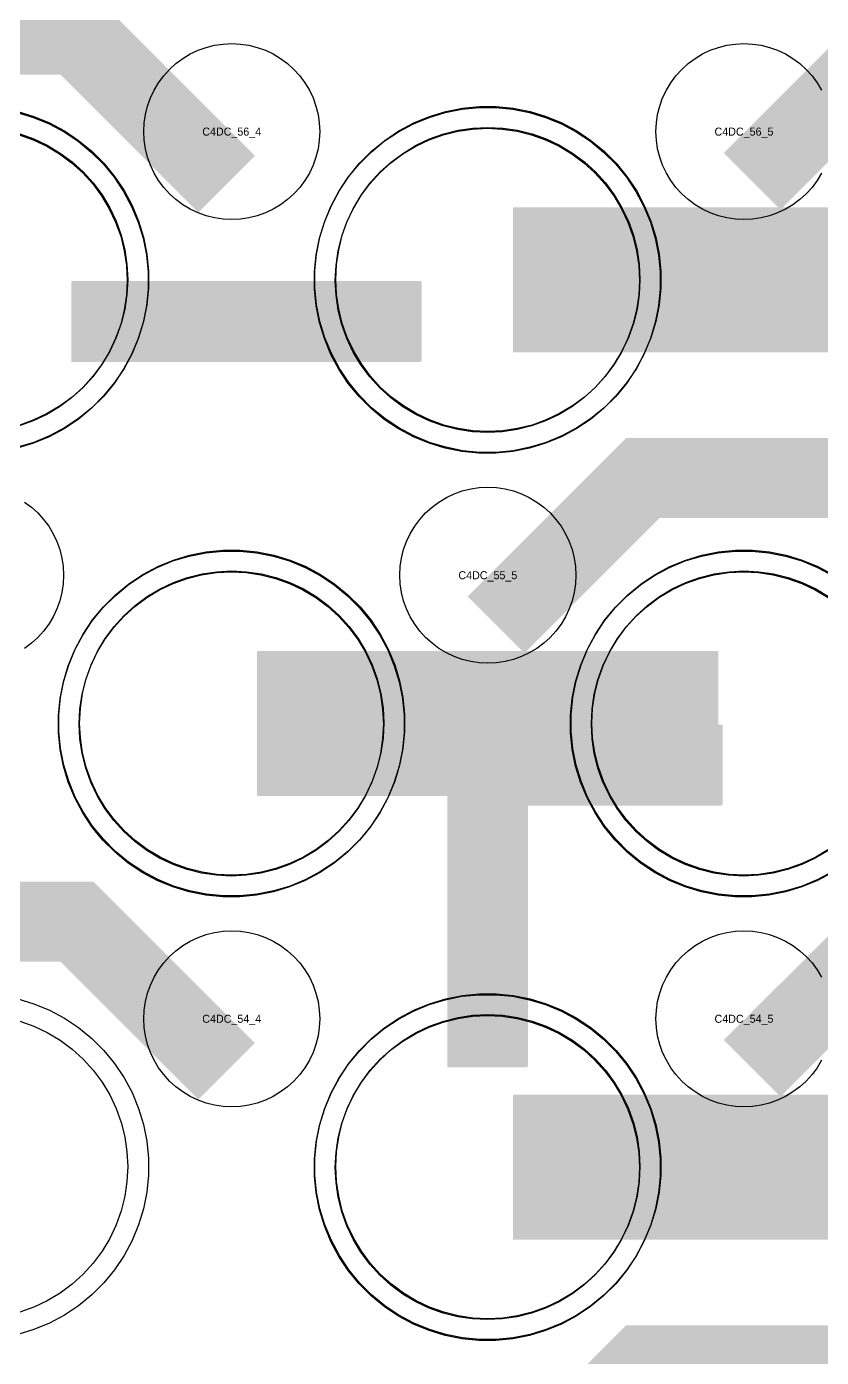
# Model space of a CAD drawing. Extents: x -11880 to 11880, y -14992 to 14992.
# Drawn here: x -10544.1 to -10295.8, y -7416.7 to -7001 of the extents above; entities that cross this region are included whole.
import ezdxf
from ezdxf.enums import TextEntityAlignment as Align

# ---------------------------------------------------------------- set-up
doc = ezdxf.new("R2010")
doc.units = 0
doc.header["$MEASUREMENT"] = 0
for name, color, linetype in [('GDS_775_DT_237', 138, 'CONTINUOUS'), ('RDL1_FS', 34, 'CONTINUOUS'), ('RDL_BS', 160, 'CONTINUOUS')]:
    doc.layers.add(name, color=color, linetype=linetype)

msp = doc.modelspace()

# ---------------------------------------------------------------- linework, layer by layer
at = {"layer": 'RDL1_FS', "color": 241, "true_color": 0xf7abae}
for points in [[(-10400.149, -7127.766), (-10404.806, -7127.537), (-10409.417, -7126.853), (-10413.94, -7125.721), (-10418.33, -7124.149), (-10422.544, -7122.157), (-10426.544, -7119.759), (-10430.289, -7116.981), (-10433.743, -7113.851), (-10436.873, -7110.397), (-10439.651, -7106.652), (-10442.049, -7102.652), (-10444.041, -7098.438), (-10445.613, -7094.048), (-10446.745, -7089.525), (-10447.429, -7084.914), (-10447.658, -7080.257), (-10447.429, -7075.6), (-10446.745, -7070.989), (-10445.613, -7066.466), (-10444.041, -7062.076), (-10442.049, -7057.862), (-10439.651, -7053.862), (-10436.873, -7050.117), (-10433.743, -7046.663), (-10430.289, -7043.533), (-10426.544, -7040.755), (-10422.544, -7038.357), (-10418.33, -7036.365), (-10413.94, -7034.793), (-10409.417, -7033.661), (-10404.806, -7032.977), (-10400.149, -7032.748), (-10395.492, -7032.977), (-10390.881, -7033.661), (-10386.358, -7034.793), (-10381.968, -7036.365), (-10377.754, -7038.357), (-10373.754, -7040.755), (-10370.009, -7043.533), (-10366.555, -7046.663), (-10363.425, -7050.117), (-10360.647, -7053.862), (-10358.249, -7057.862), (-10356.257, -7062.076), (-10354.685, -7066.466), (-10353.553, -7070.989), (-10352.869, -7075.6), (-10352.64, -7080.257), (-10352.869, -7084.914), (-10353.553, -7089.525), (-10354.685, -7094.048), (-10356.257, -7098.438), (-10358.249, -7102.652), (-10360.647, -7106.652), (-10363.425, -7110.397), (-10366.555, -7113.851), (-10370.009, -7116.981), (-10373.754, -7119.759), (-10377.754, -7122.157), (-10381.968, -7124.149), (-10386.358, -7125.721), (-10390.881, -7126.853), (-10395.492, -7127.537)], [(-10480.149, -7266.331), (-10484.806, -7266.102), (-10489.417, -7265.418), (-10493.94, -7264.286), (-10498.33, -7262.714), (-10502.544, -7260.722), (-10506.544, -7258.324), (-10510.289, -7255.546), (-10513.743, -7252.416), (-10516.873, -7248.962), (-10519.651, -7245.217), (-10522.049, -7241.217), (-10524.041, -7237.003), (-10525.613, -7232.613), (-10526.745, -7228.09), (-10527.429, -7223.479), (-10527.658, -7218.822), (-10527.429, -7214.165), (-10526.745, -7209.554), (-10525.613, -7205.031), (-10524.041, -7200.641), (-10522.049, -7196.427), (-10519.651, -7192.427), (-10516.873, -7188.682), (-10513.743, -7185.228), (-10510.289, -7182.098), (-10506.544, -7179.32), (-10502.544, -7176.922), (-10498.33, -7174.93), (-10493.94, -7173.358), (-10489.417, -7172.226), (-10484.806, -7171.542), (-10480.149, -7171.313), (-10475.492, -7171.542), (-10470.881, -7172.226), (-10466.358, -7173.358), (-10461.968, -7174.93), (-10457.754, -7176.922), (-10453.754, -7179.32), (-10450.009, -7182.098), (-10446.555, -7185.228), (-10443.425, -7188.682), (-10440.647, -7192.427), (-10438.249, -7196.427), (-10436.257, -7200.641), (-10434.685, -7205.031), (-10433.553, -7209.554), (-10432.869, -7214.165), (-10432.64, -7218.822), (-10432.869, -7223.479), (-10433.553, -7228.09), (-10434.685, -7232.613), (-10436.257, -7237.003), (-10438.249, -7241.217), (-10440.647, -7245.217), (-10443.425, -7248.962), (-10446.555, -7252.416), (-10450.009, -7255.546), (-10453.754, -7258.324), (-10457.754, -7260.722), (-10461.968, -7262.714), (-10466.358, -7264.286), (-10470.881, -7265.418), (-10475.492, -7266.102)], [(-10400.149, -7404.896), (-10404.806, -7404.667), (-10409.417, -7403.983), (-10413.94, -7402.851), (-10418.33, -7401.279), (-10422.544, -7399.287), (-10426.544, -7396.889), (-10430.289, -7394.111), (-10433.743, -7390.981), (-10436.873, -7387.527), (-10439.651, -7383.782), (-10442.049, -7379.782), (-10444.041, -7375.568), (-10445.613, -7371.178), (-10446.745, -7366.655), (-10447.429, -7362.044), (-10447.658, -7357.387), (-10447.429, -7352.73), (-10446.745, -7348.119), (-10445.613, -7343.596), (-10444.041, -7339.206), (-10442.049, -7334.992), (-10439.651, -7330.992), (-10436.873, -7327.247), (-10433.743, -7323.793), (-10430.289, -7320.663), (-10426.544, -7317.885), (-10422.544, -7315.487), (-10418.33, -7313.495), (-10413.94, -7311.923), (-10409.417, -7310.791), (-10404.806, -7310.107), (-10400.149, -7309.878), (-10395.492, -7310.107), (-10390.881, -7310.791), (-10386.358, -7311.923), (-10381.968, -7313.495), (-10377.754, -7315.487), (-10373.754, -7317.885), (-10370.009, -7320.663), (-10366.555, -7323.793), (-10363.425, -7327.247), (-10360.647, -7330.992), (-10358.249, -7334.992), (-10356.257, -7339.206), (-10354.685, -7343.596), (-10353.553, -7348.119), (-10352.869, -7352.73), (-10352.64, -7357.387), (-10352.869, -7362.044), (-10353.553, -7366.655), (-10354.685, -7371.178), (-10356.257, -7375.568), (-10358.249, -7379.782), (-10360.647, -7383.782), (-10363.425, -7387.527), (-10366.555, -7390.981), (-10370.009, -7394.111), (-10373.754, -7396.889), (-10377.754, -7399.287), (-10381.968, -7401.279), (-10386.358, -7402.851), (-10390.881, -7403.983), (-10395.492, -7404.667)]]:
    msp.add_lwpolyline(points, close=True, dxfattribs=at)
at = {"layer": 'RDL1_FS'}
for points in [[(-10400, -7127.484), (-10404.657, -7127.255), (-10409.268, -7126.571), (-10413.791, -7125.439), (-10418.181, -7123.867), (-10422.395, -7121.875), (-10426.395, -7119.477), (-10430.14, -7116.699), (-10433.594, -7113.569), (-10436.724, -7110.115), (-10439.502, -7106.37), (-10441.9, -7102.37), (-10443.892, -7098.156), (-10445.464, -7093.766), (-10446.596, -7089.243), (-10447.28, -7084.632), (-10447.509, -7079.975), (-10447.28, -7075.318), (-10446.596, -7070.707), (-10445.464, -7066.184), (-10443.892, -7061.794), (-10441.9, -7057.58), (-10439.502, -7053.58), (-10436.724, -7049.835), (-10433.594, -7046.381), (-10430.14, -7043.251), (-10426.395, -7040.473), (-10422.395, -7038.075), (-10418.181, -7036.083), (-10413.791, -7034.511), (-10409.268, -7033.379), (-10404.657, -7032.695), (-10400, -7032.466), (-10395.343, -7032.695), (-10390.732, -7033.379), (-10386.209, -7034.511), (-10381.819, -7036.083), (-10377.605, -7038.075), (-10373.605, -7040.473), (-10369.86, -7043.251), (-10366.406, -7046.381), (-10363.276, -7049.835), (-10360.498, -7053.58), (-10358.1, -7057.58), (-10356.108, -7061.794), (-10354.536, -7066.184), (-10353.404, -7070.707), (-10352.72, -7075.318), (-10352.491, -7079.975), (-10352.72, -7084.632), (-10353.404, -7089.243), (-10354.536, -7093.766), (-10356.108, -7098.156), (-10358.1, -7102.37), (-10360.498, -7106.37), (-10363.276, -7110.115), (-10366.406, -7113.569), (-10369.86, -7116.699), (-10373.605, -7119.477), (-10377.605, -7121.875), (-10381.819, -7123.867), (-10386.209, -7125.439), (-10390.732, -7126.571), (-10395.343, -7127.255)], [(-10480, -7266.049), (-10484.657, -7265.82), (-10489.268, -7265.136), (-10493.791, -7264.004), (-10498.181, -7262.432), (-10502.395, -7260.44), (-10506.395, -7258.042), (-10510.14, -7255.264), (-10513.594, -7252.134), (-10516.724, -7248.68), (-10519.502, -7244.935), (-10521.9, -7240.935), (-10523.892, -7236.721), (-10525.464, -7232.331), (-10526.596, -7227.808), (-10527.28, -7223.197), (-10527.509, -7218.54), (-10527.28, -7213.883), (-10526.596, -7209.272), (-10525.464, -7204.749), (-10523.892, -7200.359), (-10521.9, -7196.145), (-10519.502, -7192.145), (-10516.724, -7188.4), (-10513.594, -7184.946), (-10510.14, -7181.816), (-10506.395, -7179.038), (-10502.395, -7176.64), (-10498.181, -7174.648), (-10493.791, -7173.076), (-10489.268, -7171.944), (-10484.657, -7171.26), (-10480, -7171.031), (-10475.343, -7171.26), (-10470.732, -7171.944), (-10466.209, -7173.076), (-10461.819, -7174.648), (-10457.605, -7176.64), (-10453.605, -7179.038), (-10449.86, -7181.816), (-10446.406, -7184.946), (-10443.276, -7188.4), (-10440.498, -7192.145), (-10438.1, -7196.145), (-10436.108, -7200.359), (-10434.536, -7204.749), (-10433.404, -7209.272), (-10432.72, -7213.883), (-10432.491, -7218.54), (-10432.72, -7223.197), (-10433.404, -7227.808), (-10434.536, -7232.331), (-10436.108, -7236.721), (-10438.1, -7240.935), (-10440.498, -7244.935), (-10443.276, -7248.68), (-10446.406, -7252.134), (-10449.86, -7255.264), (-10453.605, -7258.042), (-10457.605, -7260.44), (-10461.819, -7262.432), (-10466.209, -7264.004), (-10470.732, -7265.136), (-10475.343, -7265.82)], [(-10400, -7404.614), (-10404.657, -7404.385), (-10409.268, -7403.701), (-10413.791, -7402.569), (-10418.181, -7400.997), (-10422.395, -7399.005), (-10426.395, -7396.607), (-10430.14, -7393.829), (-10433.594, -7390.699), (-10436.724, -7387.245), (-10439.502, -7383.5), (-10441.9, -7379.5), (-10443.892, -7375.286), (-10445.464, -7370.896), (-10446.596, -7366.373), (-10447.28, -7361.762), (-10447.509, -7357.105), (-10447.28, -7352.448), (-10446.596, -7347.837), (-10445.464, -7343.314), (-10443.892, -7338.924), (-10441.9, -7334.71), (-10439.502, -7330.71), (-10436.724, -7326.965), (-10433.594, -7323.511), (-10430.14, -7320.381), (-10426.395, -7317.603), (-10422.395, -7315.205), (-10418.181, -7313.213), (-10413.791, -7311.641), (-10409.268, -7310.509), (-10404.657, -7309.825), (-10400, -7309.596), (-10395.343, -7309.825), (-10390.732, -7310.509), (-10386.209, -7311.641), (-10381.819, -7313.213), (-10377.605, -7315.205), (-10373.605, -7317.603), (-10369.86, -7320.381), (-10366.406, -7323.511), (-10363.276, -7326.965), (-10360.498, -7330.71), (-10358.1, -7334.71), (-10356.108, -7338.924), (-10354.536, -7343.314), (-10353.404, -7347.837), (-10352.72, -7352.448), (-10352.491, -7357.105), (-10352.72, -7361.762), (-10353.404, -7366.373), (-10354.536, -7370.896), (-10356.108, -7375.286), (-10358.1, -7379.5), (-10360.498, -7383.5), (-10363.276, -7387.245), (-10366.406, -7390.699), (-10369.86, -7393.829), (-10373.605, -7396.607), (-10377.605, -7399.005), (-10381.819, -7400.997), (-10386.209, -7402.569), (-10390.732, -7403.701), (-10395.343, -7404.385)]]:
    msp.add_lwpolyline(points, close=True, dxfattribs=at)
at = {"layer": 'RDL1_FS', "color": 241, "true_color": 0xf7abae}
for points in [[(-10546.358, -7034.793), (-10541.968, -7036.365), (-10537.754, -7038.357), (-10533.754, -7040.755), (-10530.009, -7043.533), (-10526.555, -7046.663), (-10523.425, -7050.117), (-10520.647, -7053.862), (-10518.249, -7057.862), (-10516.257, -7062.076), (-10514.685, -7066.466), (-10513.553, -7070.989), (-10512.869, -7075.6), (-10512.64, -7080.257), (-10512.869, -7084.914), (-10513.553, -7089.525), (-10514.685, -7094.048), (-10516.257, -7098.438), (-10518.249, -7102.652), (-10520.647, -7106.652), (-10523.425, -7110.397), (-10526.555, -7113.851), (-10530.009, -7116.981), (-10533.754, -7119.759), (-10537.754, -7122.157), (-10541.968, -7124.149), (-10546.358, -7125.721)], [(-10293.754, -7258.324), (-10297.754, -7260.722), (-10301.968, -7262.714), (-10306.358, -7264.286), (-10310.881, -7265.418), (-10315.492, -7266.102), (-10320.149, -7266.331), (-10324.806, -7266.102), (-10329.417, -7265.418), (-10333.94, -7264.286), (-10338.33, -7262.714), (-10342.544, -7260.722), (-10346.544, -7258.324), (-10350.289, -7255.546), (-10353.743, -7252.416), (-10356.873, -7248.962), (-10359.651, -7245.217), (-10362.049, -7241.217), (-10364.041, -7237.003), (-10365.613, -7232.613), (-10366.745, -7228.09), (-10367.429, -7223.479), (-10367.658, -7218.822), (-10367.429, -7214.165), (-10366.745, -7209.554), (-10365.613, -7205.031), (-10364.041, -7200.641), (-10362.049, -7196.427), (-10359.651, -7192.427), (-10356.873, -7188.682), (-10353.743, -7185.228), (-10350.289, -7182.098), (-10346.544, -7179.32), (-10342.544, -7176.922), (-10338.33, -7174.93), (-10333.94, -7173.358), (-10329.417, -7172.226), (-10324.806, -7171.542), (-10320.149, -7171.313), (-10315.492, -7171.542), (-10310.881, -7172.226), (-10306.358, -7173.358), (-10301.968, -7174.93), (-10297.754, -7176.922), (-10293.754, -7179.32)]]:
    msp.add_lwpolyline(points, dxfattribs=at)
at = {"layer": 'RDL1_FS'}
for points in [[(-10546.209, -7034.511), (-10541.819, -7036.083), (-10537.605, -7038.075), (-10533.605, -7040.473), (-10529.86, -7043.251), (-10526.406, -7046.381), (-10523.276, -7049.835), (-10520.498, -7053.58), (-10518.1, -7057.58), (-10516.108, -7061.794), (-10514.536, -7066.184), (-10513.404, -7070.707), (-10512.72, -7075.318), (-10512.491, -7079.975), (-10512.72, -7084.632), (-10513.404, -7089.243), (-10514.536, -7093.766), (-10516.108, -7098.156), (-10518.1, -7102.37), (-10520.498, -7106.37), (-10523.276, -7110.115), (-10526.406, -7113.569), (-10529.86, -7116.699), (-10533.605, -7119.477), (-10537.605, -7121.875), (-10541.819, -7123.867), (-10546.209, -7125.439)], [(-10293.605, -7258.042), (-10297.605, -7260.44), (-10301.819, -7262.432), (-10306.209, -7264.004), (-10310.732, -7265.136), (-10315.343, -7265.82), (-10320, -7266.049), (-10324.657, -7265.82), (-10329.268, -7265.136), (-10333.791, -7264.004), (-10338.181, -7262.432), (-10342.395, -7260.44), (-10346.395, -7258.042), (-10350.14, -7255.264), (-10353.594, -7252.134), (-10356.724, -7248.68), (-10359.502, -7244.935), (-10361.9, -7240.935), (-10363.892, -7236.721), (-10365.464, -7232.331), (-10366.596, -7227.808), (-10367.28, -7223.197), (-10367.509, -7218.54), (-10367.28, -7213.883), (-10366.596, -7209.272), (-10365.464, -7204.749), (-10363.892, -7200.359), (-10361.9, -7196.145), (-10359.502, -7192.145), (-10356.724, -7188.4), (-10353.594, -7184.946), (-10350.14, -7181.816), (-10346.395, -7179.038), (-10342.395, -7176.64), (-10338.181, -7174.648), (-10333.791, -7173.076), (-10329.268, -7171.944), (-10324.657, -7171.26), (-10320, -7171.031), (-10315.343, -7171.26), (-10310.732, -7171.944), (-10306.209, -7173.076), (-10301.819, -7174.648), (-10297.605, -7176.64), (-10293.605, -7179.038)], [(-10546.209, -7311.641), (-10541.819, -7313.213), (-10537.605, -7315.205), (-10533.605, -7317.603), (-10529.86, -7320.381), (-10526.406, -7323.511), (-10523.276, -7326.965), (-10520.498, -7330.71), (-10518.1, -7334.71), (-10516.108, -7338.924), (-10514.536, -7343.314), (-10513.404, -7347.837), (-10512.72, -7352.448), (-10512.491, -7357.105), (-10512.72, -7361.762), (-10513.404, -7366.373), (-10514.536, -7370.896), (-10516.108, -7375.286), (-10518.1, -7379.5), (-10520.498, -7383.5), (-10523.276, -7387.245), (-10526.406, -7390.699), (-10529.86, -7393.829), (-10533.605, -7396.607), (-10537.605, -7399.005), (-10541.819, -7400.997), (-10546.209, -7402.569)]]:
    msp.add_lwpolyline(points, dxfattribs=at)
at = {"layer": 'RDL1_FS', "color": 241, "true_color": 0xf7abae}
for points in [[(-10392.147, -7080.257, 45, 45, 0), (-10320.147, -7080.257, 45, 45, 0)], [(-10320.147, -7080.257, 45, 45, 0), (-10248.147, -7080.257, 45, 45, 0)], [(-10472.147, -7218.822, 45, 45, 0), (-10400.147, -7218.822, 45, 45, 0)], [(-10400.147, -7218.822, 45, 45, 0), (-10328.147, -7218.822, 45, 45, 0)], [(-10392.147, -7357.387, 45, 45, 0), (-10320.147, -7357.387, 45, 45, 0)], [(-10320.147, -7357.387, 45, 45, 0), (-10248.147, -7357.387, 45, 45, 0)]]:
    msp.add_lwpolyline(points, format="xyseb", dxfattribs=at)
at = {"layer": 'RDL1_FS'}
for points in [[(-10391.998, -7079.975, 45, 45, 0), (-10319.998, -7079.975, 45, 45, 0)], [(-10319.998, -7079.975, 45, 45, 0), (-10247.998, -7079.975, 45, 45, 0)], [(-10471.998, -7218.54, 45, 45, 0), (-10399.998, -7218.54, 45, 45, 0)], [(-10399.998, -7218.54, 45, 45, 0), (-10327.998, -7218.54, 45, 45, 0)], [(-10391.998, -7357.105, 45, 45, 0), (-10319.998, -7357.105, 45, 45, 0)], [(-10319.998, -7357.105, 45, 45, 0), (-10247.998, -7357.105, 45, 45, 0)]]:
    msp.add_lwpolyline(points, format="xyseb", dxfattribs=at)
at = {"layer": 'RDL_BS'}
for points in [[(-10481.599, -7050.188, 25, 25, 0), (-10528.313, -7003.474, 25, 25, 0), (-10558.071, -7003.474, 25, 25, 0)], [(-10317.438, -7049.289, 25, 25, 0), (-10271.623, -7003.474, 25, 25, 0), (-10238.07, -7003.474, 25, 25, 0)], [(-10529.984, -7092.988, 25, 25, 0), (-10420.719, -7092.988, 25, 25, 0)], [(-10397.438, -7187.854, 25, 25, 0), (-10351.623, -7142.039, 25, 25, 0), (-10318.07, -7142.039, 25, 25, 0)], [(-10241.599, -7188.753, 25, 25, 0), (-10288.313, -7142.039, 25, 25, 0), (-10318.071, -7142.039, 25, 25, 0)], [(-10400, -7325.79, 25, 25, 0), (-10400, -7219.013, 25, 25, 0)], [(-10400, -7325.79, 25, 25, 0), (-10400, -7219.013, 25, 25, 0)], [(-10412.5, -7231.513, 25, 25, 0), (-10347.833, -7231.513, 25, 25, 0)], [(-10412.5, -7231.513, 25, 25, 0), (-10326.667, -7231.513, 25, 25, 0)], [(-10289.984, -7231.553, 25, 25, 0), (-10180.719, -7231.553, 25, 25, 0)], [(-10481.599, -7327.318, 25, 25, 0), (-10528.313, -7280.604, 25, 25, 0), (-10558.071, -7280.604, 25, 25, 0)], [(-10317.438, -7326.419, 25, 25, 0), (-10271.623, -7280.604, 25, 25, 0), (-10238.07, -7280.604, 25, 25, 0)], [(-10397.438, -7464.984, 25, 25, 0), (-10351.623, -7419.169, 25, 25, 0), (-10318.07, -7419.169, 25, 25, 0)], [(-10241.599, -7465.883, 25, 25, 0), (-10288.313, -7419.169, 25, 25, 0), (-10318.071, -7419.169, 25, 25, 0)]]:
    msp.add_lwpolyline(points, format="xyseb", dxfattribs=at)
for points in [[(-10480, -7061.281), (-10482.693, -7061.149), (-10485.365, -7060.753), (-10487.984, -7060.096), (-10490.519, -7059.189), (-10492.956, -7058.037), (-10495.28, -7056.644), (-10497.443, -7055.041), (-10499.442, -7053.229), (-10501.254, -7051.23), (-10502.857, -7049.067), (-10504.25, -7046.743), (-10505.402, -7044.306), (-10506.309, -7041.771), (-10506.966, -7039.152), (-10507.362, -7036.48), (-10507.494, -7033.787), (-10507.362, -7031.094), (-10506.966, -7028.422), (-10506.309, -7025.803), (-10505.402, -7023.268), (-10504.25, -7020.831), (-10502.857, -7018.507), (-10501.254, -7016.344), (-10499.442, -7014.345), (-10497.443, -7012.533), (-10495.28, -7010.93), (-10492.956, -7009.537), (-10490.519, -7008.385), (-10487.984, -7007.478), (-10485.365, -7006.821), (-10482.693, -7006.425), (-10480, -7006.293), (-10477.307, -7006.425), (-10474.635, -7006.821), (-10472.016, -7007.478), (-10469.481, -7008.385), (-10467.044, -7009.537), (-10464.72, -7010.93), (-10462.557, -7012.533), (-10460.558, -7014.345), (-10458.746, -7016.344), (-10457.143, -7018.507), (-10455.75, -7020.831), (-10454.598, -7023.268), (-10453.691, -7025.803), (-10453.034, -7028.422), (-10452.638, -7031.094), (-10452.506, -7033.787), (-10452.638, -7036.48), (-10453.034, -7039.152), (-10453.691, -7041.771), (-10454.598, -7044.306), (-10455.75, -7046.743), (-10457.143, -7049.067), (-10458.746, -7051.23), (-10460.558, -7053.229), (-10462.557, -7055.041), (-10464.72, -7056.644), (-10467.044, -7058.037), (-10469.481, -7059.189), (-10472.016, -7060.096), (-10474.635, -7060.753), (-10477.307, -7061.149)], [(-10402.644, -7133.975), (-10407.938, -7133.458), (-10413.165, -7132.412), (-10418.205, -7130.881), (-10423.115, -7128.85), (-10427.777, -7126.358), (-10432.191, -7123.411), (-10436.292, -7120.049), (-10440.074, -7116.267), (-10443.436, -7112.166), (-10446.383, -7107.752), (-10448.875, -7103.09), (-10450.906, -7098.18), (-10452.437, -7093.14), (-10453.483, -7087.913), (-10454, -7082.619), (-10454, -7077.331), (-10453.483, -7072.037), (-10452.437, -7066.81), (-10450.906, -7061.77), (-10448.875, -7056.86), (-10446.383, -7052.198), (-10443.436, -7047.784), (-10440.074, -7043.683), (-10436.292, -7039.901), (-10432.191, -7036.539), (-10427.777, -7033.592), (-10423.115, -7031.1), (-10418.205, -7029.069), (-10413.165, -7027.538), (-10407.938, -7026.492), (-10402.644, -7025.975), (-10397.356, -7025.975), (-10392.062, -7026.492), (-10386.835, -7027.538), (-10381.795, -7029.069), (-10376.885, -7031.1), (-10372.223, -7033.592), (-10367.809, -7036.539), (-10363.708, -7039.901), (-10359.926, -7043.683), (-10356.564, -7047.784), (-10353.617, -7052.198), (-10351.125, -7056.86), (-10349.094, -7061.77), (-10347.563, -7066.81), (-10346.517, -7072.037), (-10346, -7077.331), (-10346, -7082.619), (-10346.517, -7087.913), (-10347.563, -7093.14), (-10349.094, -7098.18), (-10351.125, -7103.09), (-10353.617, -7107.752), (-10356.564, -7112.166), (-10359.926, -7116.267), (-10363.708, -7120.049), (-10367.809, -7123.411), (-10372.223, -7126.358), (-10376.885, -7128.85), (-10381.795, -7130.881), (-10386.835, -7132.412), (-10392.062, -7133.458), (-10397.356, -7133.975)], [(-10400, -7199.846), (-10402.693, -7199.714), (-10405.365, -7199.318), (-10407.984, -7198.661), (-10410.519, -7197.754), (-10412.956, -7196.602), (-10415.28, -7195.209), (-10417.443, -7193.606), (-10419.442, -7191.794), (-10421.254, -7189.795), (-10422.857, -7187.632), (-10424.25, -7185.308), (-10425.402, -7182.871), (-10426.309, -7180.336), (-10426.966, -7177.717), (-10427.362, -7175.045), (-10427.494, -7172.352), (-10427.362, -7169.659), (-10426.966, -7166.987), (-10426.309, -7164.368), (-10425.402, -7161.833), (-10424.25, -7159.396), (-10422.857, -7157.072), (-10421.254, -7154.909), (-10419.442, -7152.91), (-10417.443, -7151.098), (-10415.28, -7149.495), (-10412.956, -7148.102), (-10410.519, -7146.95), (-10407.984, -7146.043), (-10405.365, -7145.386), (-10402.693, -7144.99), (-10400, -7144.858), (-10397.307, -7144.99), (-10394.635, -7145.386), (-10392.016, -7146.043), (-10389.481, -7146.95), (-10387.044, -7148.102), (-10384.72, -7149.495), (-10382.557, -7151.098), (-10380.558, -7152.91), (-10378.746, -7154.909), (-10377.143, -7157.072), (-10375.75, -7159.396), (-10374.598, -7161.833), (-10373.691, -7164.368), (-10373.034, -7166.987), (-10372.638, -7169.659), (-10372.506, -7172.352), (-10372.638, -7175.045), (-10373.034, -7177.717), (-10373.691, -7180.336), (-10374.598, -7182.871), (-10375.75, -7185.308), (-10377.143, -7187.632), (-10378.746, -7189.795), (-10380.558, -7191.794), (-10382.557, -7193.606), (-10384.72, -7195.209), (-10387.044, -7196.602), (-10389.481, -7197.754), (-10392.016, -7198.661), (-10394.635, -7199.318), (-10397.307, -7199.714)], [(-10482.644, -7272.54), (-10487.938, -7272.023), (-10493.165, -7270.977), (-10498.205, -7269.446), (-10503.115, -7267.415), (-10507.777, -7264.923), (-10512.191, -7261.976), (-10516.292, -7258.614), (-10520.074, -7254.832), (-10523.436, -7250.731), (-10526.383, -7246.317), (-10528.875, -7241.655), (-10530.906, -7236.745), (-10532.437, -7231.705), (-10533.483, -7226.478), (-10534, -7221.184), (-10534, -7215.896), (-10533.483, -7210.602), (-10532.437, -7205.375), (-10530.906, -7200.335), (-10528.875, -7195.425), (-10526.383, -7190.763), (-10523.436, -7186.349), (-10520.074, -7182.248), (-10516.292, -7178.466), (-10512.191, -7175.104), (-10507.777, -7172.157), (-10503.115, -7169.665), (-10498.205, -7167.634), (-10493.165, -7166.103), (-10487.938, -7165.057), (-10482.644, -7164.54), (-10477.356, -7164.54), (-10472.062, -7165.057), (-10466.835, -7166.103), (-10461.795, -7167.634), (-10456.885, -7169.665), (-10452.223, -7172.157), (-10447.809, -7175.104), (-10443.708, -7178.466), (-10439.926, -7182.248), (-10436.564, -7186.349), (-10433.617, -7190.763), (-10431.125, -7195.425), (-10429.094, -7200.335), (-10427.563, -7205.375), (-10426.517, -7210.602), (-10426, -7215.896), (-10426, -7221.184), (-10426.517, -7226.478), (-10427.563, -7231.705), (-10429.094, -7236.745), (-10431.125, -7241.655), (-10433.617, -7246.317), (-10436.564, -7250.731), (-10439.926, -7254.832), (-10443.708, -7258.614), (-10447.809, -7261.976), (-10452.223, -7264.923), (-10456.885, -7267.415), (-10461.795, -7269.446), (-10466.835, -7270.977), (-10472.062, -7272.023), (-10477.356, -7272.54)], [(-10480, -7338.411), (-10482.693, -7338.279), (-10485.365, -7337.883), (-10487.984, -7337.226), (-10490.519, -7336.319), (-10492.956, -7335.167), (-10495.28, -7333.774), (-10497.443, -7332.171), (-10499.442, -7330.359), (-10501.254, -7328.36), (-10502.857, -7326.197), (-10504.25, -7323.873), (-10505.402, -7321.436), (-10506.309, -7318.901), (-10506.966, -7316.282), (-10507.362, -7313.61), (-10507.494, -7310.917), (-10507.362, -7308.224), (-10506.966, -7305.552), (-10506.309, -7302.933), (-10505.402, -7300.398), (-10504.25, -7297.961), (-10502.857, -7295.637), (-10501.254, -7293.474), (-10499.442, -7291.475), (-10497.443, -7289.663), (-10495.28, -7288.06), (-10492.956, -7286.667), (-10490.519, -7285.515), (-10487.984, -7284.608), (-10485.365, -7283.951), (-10482.693, -7283.555), (-10480, -7283.423), (-10477.307, -7283.555), (-10474.635, -7283.951), (-10472.016, -7284.608), (-10469.481, -7285.515), (-10467.044, -7286.667), (-10464.72, -7288.06), (-10462.557, -7289.663), (-10460.558, -7291.475), (-10458.746, -7293.474), (-10457.143, -7295.637), (-10455.75, -7297.961), (-10454.598, -7300.398), (-10453.691, -7302.933), (-10453.034, -7305.552), (-10452.638, -7308.224), (-10452.506, -7310.917), (-10452.638, -7313.61), (-10453.034, -7316.282), (-10453.691, -7318.901), (-10454.598, -7321.436), (-10455.75, -7323.873), (-10457.143, -7326.197), (-10458.746, -7328.36), (-10460.558, -7330.359), (-10462.557, -7332.171), (-10464.72, -7333.774), (-10467.044, -7335.167), (-10469.481, -7336.319), (-10472.016, -7337.226), (-10474.635, -7337.883), (-10477.307, -7338.279)], [(-10402.644, -7411.105), (-10407.938, -7410.588), (-10413.165, -7409.542), (-10418.205, -7408.011), (-10423.115, -7405.98), (-10427.777, -7403.488), (-10432.191, -7400.541), (-10436.292, -7397.179), (-10440.074, -7393.397), (-10443.436, -7389.296), (-10446.383, -7384.882), (-10448.875, -7380.22), (-10450.906, -7375.31), (-10452.437, -7370.27), (-10453.483, -7365.043), (-10454, -7359.749), (-10454, -7354.461), (-10453.483, -7349.167), (-10452.437, -7343.94), (-10450.906, -7338.9), (-10448.875, -7333.99), (-10446.383, -7329.328), (-10443.436, -7324.914), (-10440.074, -7320.813), (-10436.292, -7317.031), (-10432.191, -7313.669), (-10427.777, -7310.722), (-10423.115, -7308.23), (-10418.205, -7306.199), (-10413.165, -7304.668), (-10407.938, -7303.622), (-10402.644, -7303.105), (-10397.356, -7303.105), (-10392.062, -7303.622), (-10386.835, -7304.668), (-10381.795, -7306.199), (-10376.885, -7308.23), (-10372.223, -7310.722), (-10367.809, -7313.669), (-10363.708, -7317.031), (-10359.926, -7320.813), (-10356.564, -7324.914), (-10353.617, -7329.328), (-10351.125, -7333.99), (-10349.094, -7338.9), (-10347.563, -7343.94), (-10346.517, -7349.167), (-10346, -7354.461), (-10346, -7359.749), (-10346.517, -7365.043), (-10347.563, -7370.27), (-10349.094, -7375.31), (-10351.125, -7380.22), (-10353.617, -7384.882), (-10356.564, -7389.296), (-10359.926, -7393.397), (-10363.708, -7397.179), (-10367.809, -7400.541), (-10372.223, -7403.488), (-10376.885, -7405.98), (-10381.795, -7408.011), (-10386.835, -7409.542), (-10392.062, -7410.588), (-10397.356, -7411.105)]]:
    msp.add_lwpolyline(points, close=True, dxfattribs=at)
for points in [[(-10295.75, -7046.743), (-10297.143, -7049.067), (-10298.746, -7051.23), (-10300.558, -7053.229), (-10302.557, -7055.041), (-10304.72, -7056.644), (-10307.044, -7058.037), (-10309.481, -7059.189), (-10312.016, -7060.096), (-10314.635, -7060.753), (-10317.307, -7061.149), (-10320, -7061.281), (-10322.693, -7061.149), (-10325.365, -7060.753), (-10327.984, -7060.096), (-10330.519, -7059.189), (-10332.956, -7058.037), (-10335.28, -7056.644), (-10337.443, -7055.041), (-10339.442, -7053.229), (-10341.254, -7051.23), (-10342.857, -7049.067), (-10344.25, -7046.743), (-10345.402, -7044.306), (-10346.309, -7041.771), (-10346.966, -7039.152), (-10347.362, -7036.48), (-10347.494, -7033.787), (-10347.362, -7031.094), (-10346.966, -7028.422), (-10346.309, -7025.803), (-10345.402, -7023.268), (-10344.25, -7020.831), (-10342.857, -7018.507), (-10341.254, -7016.344), (-10339.442, -7014.345), (-10337.443, -7012.533), (-10335.28, -7010.93), (-10332.956, -7009.537), (-10330.519, -7008.385), (-10327.984, -7007.478), (-10325.365, -7006.821), (-10322.693, -7006.425), (-10320, -7006.293), (-10317.307, -7006.425), (-10314.635, -7006.821), (-10312.016, -7007.478), (-10309.481, -7008.385), (-10307.044, -7009.537), (-10304.72, -7010.93), (-10302.557, -7012.533), (-10300.558, -7014.345), (-10298.746, -7016.344), (-10297.143, -7018.507), (-10295.75, -7020.831)], [(-10546.835, -7027.538), (-10541.795, -7029.069), (-10536.885, -7031.1), (-10532.223, -7033.592), (-10527.809, -7036.539), (-10523.708, -7039.901), (-10519.926, -7043.683), (-10516.564, -7047.784), (-10513.617, -7052.198), (-10511.125, -7056.86), (-10509.094, -7061.77), (-10507.563, -7066.81), (-10506.517, -7072.037), (-10506, -7077.331), (-10506, -7082.619), (-10506.517, -7087.913), (-10507.563, -7093.14), (-10509.094, -7098.18), (-10511.125, -7103.09), (-10513.617, -7107.752), (-10516.564, -7112.166), (-10519.926, -7116.267), (-10523.708, -7120.049), (-10527.809, -7123.411), (-10532.223, -7126.358), (-10536.885, -7128.85), (-10541.795, -7130.881), (-10546.835, -7132.412)], [(-10544.72, -7149.495), (-10542.557, -7151.098), (-10540.558, -7152.91), (-10538.746, -7154.909), (-10537.143, -7157.072), (-10535.75, -7159.396), (-10534.598, -7161.833), (-10533.691, -7164.368), (-10533.034, -7166.987), (-10532.638, -7169.659), (-10532.506, -7172.352), (-10532.638, -7175.045), (-10533.034, -7177.717), (-10533.691, -7180.336), (-10534.598, -7182.871), (-10535.75, -7185.308), (-10537.143, -7187.632), (-10538.746, -7189.795), (-10540.558, -7191.794), (-10542.557, -7193.606), (-10544.72, -7195.209)], [(-10292.223, -7264.923), (-10296.885, -7267.415), (-10301.795, -7269.446), (-10306.835, -7270.977), (-10312.062, -7272.023), (-10317.356, -7272.54), (-10322.644, -7272.54), (-10327.938, -7272.023), (-10333.165, -7270.977), (-10338.205, -7269.446), (-10343.115, -7267.415), (-10347.777, -7264.923), (-10352.191, -7261.976), (-10356.292, -7258.614), (-10360.074, -7254.832), (-10363.436, -7250.731), (-10366.383, -7246.317), (-10368.875, -7241.655), (-10370.906, -7236.745), (-10372.437, -7231.705), (-10373.483, -7226.478), (-10374, -7221.184), (-10374, -7215.896), (-10373.483, -7210.602), (-10372.437, -7205.375), (-10370.906, -7200.335), (-10368.875, -7195.425), (-10366.383, -7190.763), (-10363.436, -7186.349), (-10360.074, -7182.248), (-10356.292, -7178.466), (-10352.191, -7175.104), (-10347.777, -7172.157), (-10343.115, -7169.665), (-10338.205, -7167.634), (-10333.165, -7166.103), (-10327.938, -7165.057), (-10322.644, -7164.54), (-10317.356, -7164.54), (-10312.062, -7165.057), (-10306.835, -7166.103), (-10301.795, -7167.634), (-10296.885, -7169.665), (-10292.223, -7172.157)], [(-10295.75, -7323.873), (-10297.143, -7326.197), (-10298.746, -7328.36), (-10300.558, -7330.359), (-10302.557, -7332.171), (-10304.72, -7333.774), (-10307.044, -7335.167), (-10309.481, -7336.319), (-10312.016, -7337.226), (-10314.635, -7337.883), (-10317.307, -7338.279), (-10320, -7338.411), (-10322.693, -7338.279), (-10325.365, -7337.883), (-10327.984, -7337.226), (-10330.519, -7336.319), (-10332.956, -7335.167), (-10335.28, -7333.774), (-10337.443, -7332.171), (-10339.442, -7330.359), (-10341.254, -7328.36), (-10342.857, -7326.197), (-10344.25, -7323.873), (-10345.402, -7321.436), (-10346.309, -7318.901), (-10346.966, -7316.282), (-10347.362, -7313.61), (-10347.494, -7310.917), (-10347.362, -7308.224), (-10346.966, -7305.552), (-10346.309, -7302.933), (-10345.402, -7300.398), (-10344.25, -7297.961), (-10342.857, -7295.637), (-10341.254, -7293.474), (-10339.442, -7291.475), (-10337.443, -7289.663), (-10335.28, -7288.06), (-10332.956, -7286.667), (-10330.519, -7285.515), (-10327.984, -7284.608), (-10325.365, -7283.951), (-10322.693, -7283.555), (-10320, -7283.423), (-10317.307, -7283.555), (-10314.635, -7283.951), (-10312.016, -7284.608), (-10309.481, -7285.515), (-10307.044, -7286.667), (-10304.72, -7288.06), (-10302.557, -7289.663), (-10300.558, -7291.475), (-10298.746, -7293.474), (-10297.143, -7295.637), (-10295.75, -7297.961)], [(-10546.835, -7304.668), (-10541.795, -7306.199), (-10536.885, -7308.23), (-10532.223, -7310.722), (-10527.809, -7313.669), (-10523.708, -7317.031), (-10519.926, -7320.813), (-10516.564, -7324.914), (-10513.617, -7329.328), (-10511.125, -7333.99), (-10509.094, -7338.9), (-10507.563, -7343.94), (-10506.517, -7349.167), (-10506, -7354.461), (-10506, -7359.749), (-10506.517, -7365.043), (-10507.563, -7370.27), (-10509.094, -7375.31), (-10511.125, -7380.22), (-10513.617, -7384.882), (-10516.564, -7389.296), (-10519.926, -7393.397), (-10523.708, -7397.179), (-10527.809, -7400.541), (-10532.223, -7403.488), (-10536.885, -7405.98), (-10541.795, -7408.011), (-10546.835, -7409.542)]]:
    msp.add_lwpolyline(points, dxfattribs=at)
at = {"layer": 'RDL_BS', "color": 241, "true_color": 0xf7abae}
for points in [[(-10546.984, -7027.82), (-10541.944, -7029.351), (-10537.034, -7031.382), (-10532.372, -7033.874), (-10527.958, -7036.821), (-10523.857, -7040.183), (-10520.075, -7043.965), (-10516.713, -7048.066), (-10513.766, -7052.48), (-10511.274, -7057.142), (-10509.243, -7062.052), (-10507.712, -7067.092), (-10506.666, -7072.319), (-10506.149, -7077.613), (-10506.149, -7082.901), (-10506.666, -7088.195), (-10507.712, -7093.422), (-10509.243, -7098.462), (-10511.274, -7103.372), (-10513.766, -7108.034), (-10516.713, -7112.448), (-10520.075, -7116.549), (-10523.857, -7120.331), (-10527.958, -7123.693), (-10532.372, -7126.64), (-10537.034, -7129.132), (-10541.944, -7131.163), (-10546.984, -7132.694)], [(-10292.372, -7265.205), (-10297.034, -7267.697), (-10301.944, -7269.728), (-10306.984, -7271.259), (-10312.211, -7272.305), (-10317.505, -7272.822), (-10322.793, -7272.822), (-10328.087, -7272.305), (-10333.314, -7271.259), (-10338.354, -7269.728), (-10343.264, -7267.697), (-10347.926, -7265.205), (-10352.34, -7262.258), (-10356.441, -7258.896), (-10360.223, -7255.114), (-10363.585, -7251.013), (-10366.532, -7246.599), (-10369.024, -7241.937), (-10371.055, -7237.027), (-10372.586, -7231.987), (-10373.632, -7226.76), (-10374.149, -7221.466), (-10374.149, -7216.178), (-10373.632, -7210.884), (-10372.586, -7205.657), (-10371.055, -7200.617), (-10369.024, -7195.707), (-10366.532, -7191.045), (-10363.585, -7186.631), (-10360.223, -7182.53), (-10356.441, -7178.748), (-10352.34, -7175.386), (-10347.926, -7172.439), (-10343.264, -7169.947), (-10338.354, -7167.916), (-10333.314, -7166.385), (-10328.087, -7165.339), (-10322.793, -7164.822), (-10317.505, -7164.822), (-10312.211, -7165.339), (-10306.984, -7166.385), (-10301.944, -7167.916), (-10297.034, -7169.947), (-10292.372, -7172.439)]]:
    msp.add_lwpolyline(points, dxfattribs=at)
for points in [[(-10402.793, -7134.257), (-10408.087, -7133.74), (-10413.314, -7132.694), (-10418.354, -7131.163), (-10423.264, -7129.132), (-10427.926, -7126.64), (-10432.34, -7123.693), (-10436.441, -7120.331), (-10440.223, -7116.549), (-10443.585, -7112.448), (-10446.532, -7108.034), (-10449.024, -7103.372), (-10451.055, -7098.462), (-10452.586, -7093.422), (-10453.632, -7088.195), (-10454.149, -7082.901), (-10454.149, -7077.613), (-10453.632, -7072.319), (-10452.586, -7067.092), (-10451.055, -7062.052), (-10449.024, -7057.142), (-10446.532, -7052.48), (-10443.585, -7048.066), (-10440.223, -7043.965), (-10436.441, -7040.183), (-10432.34, -7036.821), (-10427.926, -7033.874), (-10423.264, -7031.382), (-10418.354, -7029.351), (-10413.314, -7027.82), (-10408.087, -7026.774), (-10402.793, -7026.257), (-10397.505, -7026.257), (-10392.211, -7026.774), (-10386.984, -7027.82), (-10381.944, -7029.351), (-10377.034, -7031.382), (-10372.372, -7033.874), (-10367.958, -7036.821), (-10363.857, -7040.183), (-10360.075, -7043.965), (-10356.713, -7048.066), (-10353.766, -7052.48), (-10351.274, -7057.142), (-10349.243, -7062.052), (-10347.712, -7067.092), (-10346.666, -7072.319), (-10346.149, -7077.613), (-10346.149, -7082.901), (-10346.666, -7088.195), (-10347.712, -7093.422), (-10349.243, -7098.462), (-10351.274, -7103.372), (-10353.766, -7108.034), (-10356.713, -7112.448), (-10360.075, -7116.549), (-10363.857, -7120.331), (-10367.958, -7123.693), (-10372.372, -7126.64), (-10377.034, -7129.132), (-10381.944, -7131.163), (-10386.984, -7132.694), (-10392.211, -7133.74), (-10397.505, -7134.257)], [(-10482.793, -7272.822), (-10488.087, -7272.305), (-10493.314, -7271.259), (-10498.354, -7269.728), (-10503.264, -7267.697), (-10507.926, -7265.205), (-10512.34, -7262.258), (-10516.441, -7258.896), (-10520.223, -7255.114), (-10523.585, -7251.013), (-10526.532, -7246.599), (-10529.024, -7241.937), (-10531.055, -7237.027), (-10532.586, -7231.987), (-10533.632, -7226.76), (-10534.149, -7221.466), (-10534.149, -7216.178), (-10533.632, -7210.884), (-10532.586, -7205.657), (-10531.055, -7200.617), (-10529.024, -7195.707), (-10526.532, -7191.045), (-10523.585, -7186.631), (-10520.223, -7182.53), (-10516.441, -7178.748), (-10512.34, -7175.386), (-10507.926, -7172.439), (-10503.264, -7169.947), (-10498.354, -7167.916), (-10493.314, -7166.385), (-10488.087, -7165.339), (-10482.793, -7164.822), (-10477.505, -7164.822), (-10472.211, -7165.339), (-10466.984, -7166.385), (-10461.944, -7167.916), (-10457.034, -7169.947), (-10452.372, -7172.439), (-10447.958, -7175.386), (-10443.857, -7178.748), (-10440.075, -7182.53), (-10436.713, -7186.631), (-10433.766, -7191.045), (-10431.274, -7195.707), (-10429.243, -7200.617), (-10427.712, -7205.657), (-10426.666, -7210.884), (-10426.149, -7216.178), (-10426.149, -7221.466), (-10426.666, -7226.76), (-10427.712, -7231.987), (-10429.243, -7237.027), (-10431.274, -7241.937), (-10433.766, -7246.599), (-10436.713, -7251.013), (-10440.075, -7255.114), (-10443.857, -7258.896), (-10447.958, -7262.258), (-10452.372, -7265.205), (-10457.034, -7267.697), (-10461.944, -7269.728), (-10466.984, -7271.259), (-10472.211, -7272.305), (-10477.505, -7272.822)], [(-10402.793, -7411.387), (-10408.087, -7410.87), (-10413.314, -7409.824), (-10418.354, -7408.293), (-10423.264, -7406.262), (-10427.926, -7403.77), (-10432.34, -7400.823), (-10436.441, -7397.461), (-10440.223, -7393.679), (-10443.585, -7389.578), (-10446.532, -7385.164), (-10449.024, -7380.502), (-10451.055, -7375.592), (-10452.586, -7370.552), (-10453.632, -7365.325), (-10454.149, -7360.031), (-10454.149, -7354.743), (-10453.632, -7349.449), (-10452.586, -7344.222), (-10451.055, -7339.182), (-10449.024, -7334.272), (-10446.532, -7329.61), (-10443.585, -7325.196), (-10440.223, -7321.095), (-10436.441, -7317.313), (-10432.34, -7313.951), (-10427.926, -7311.004), (-10423.264, -7308.512), (-10418.354, -7306.481), (-10413.314, -7304.95), (-10408.087, -7303.904), (-10402.793, -7303.387), (-10397.505, -7303.387), (-10392.211, -7303.904), (-10386.984, -7304.95), (-10381.944, -7306.481), (-10377.034, -7308.512), (-10372.372, -7311.004), (-10367.958, -7313.951), (-10363.857, -7317.313), (-10360.075, -7321.095), (-10356.713, -7325.196), (-10353.766, -7329.61), (-10351.274, -7334.272), (-10349.243, -7339.182), (-10347.712, -7344.222), (-10346.666, -7349.449), (-10346.149, -7354.743), (-10346.149, -7360.031), (-10346.666, -7365.325), (-10347.712, -7370.552), (-10349.243, -7375.592), (-10351.274, -7380.502), (-10353.766, -7385.164), (-10356.713, -7389.578), (-10360.075, -7393.679), (-10363.857, -7397.461), (-10367.958, -7400.823), (-10372.372, -7403.77), (-10377.034, -7406.262), (-10381.944, -7408.293), (-10386.984, -7409.824), (-10392.211, -7410.87), (-10397.505, -7411.387)]]:
    msp.add_lwpolyline(points, close=True, dxfattribs=at)
for points in [[(-10530.133, -7093.27, 25, 25, 0), (-10420.868, -7093.27, 25, 25, 0)], [(-10400.149, -7326.072, 25, 25, 0), (-10400.149, -7219.295, 25, 25, 0)], [(-10400.149, -7326.072, 25, 25, 0), (-10400.149, -7219.295, 25, 25, 0)], [(-10412.649, -7231.795, 25, 25, 0), (-10347.982, -7231.795, 25, 25, 0)], [(-10412.649, -7231.795, 25, 25, 0), (-10326.816, -7231.795, 25, 25, 0)], [(-10290.133, -7231.835, 25, 25, 0), (-10180.868, -7231.835, 25, 25, 0)]]:
    msp.add_lwpolyline(points, format="xyseb", dxfattribs=at)

# ---------------------------------------------------------------- texts
at = {"layer": 'GDS_775_DT_237'}
for s, p in [('C4DC_56_4', (-10480, -7033.787)), ('C4DC_56_4', (-10480, -7033.787)), ('C4DC_56_5', (-10320, -7033.787)), ('C4DC_56_5', (-10320, -7033.787)), ('C4DC_55_5', (-10400, -7172.352)), ('C4DC_55_5', (-10400, -7172.352)), ('C4DC_54_4', (-10480, -7310.917)), ('C4DC_54_4', (-10480, -7310.917)), ('C4DC_54_5', (-10320, -7310.917)), ('C4DC_54_5', (-10320, -7310.917))]:
    msp.add_text(s, height=2.5, dxfattribs=at).set_placement(p, align=Align.MIDDLE_CENTER)

doc.saveas('drawing.dxf')
